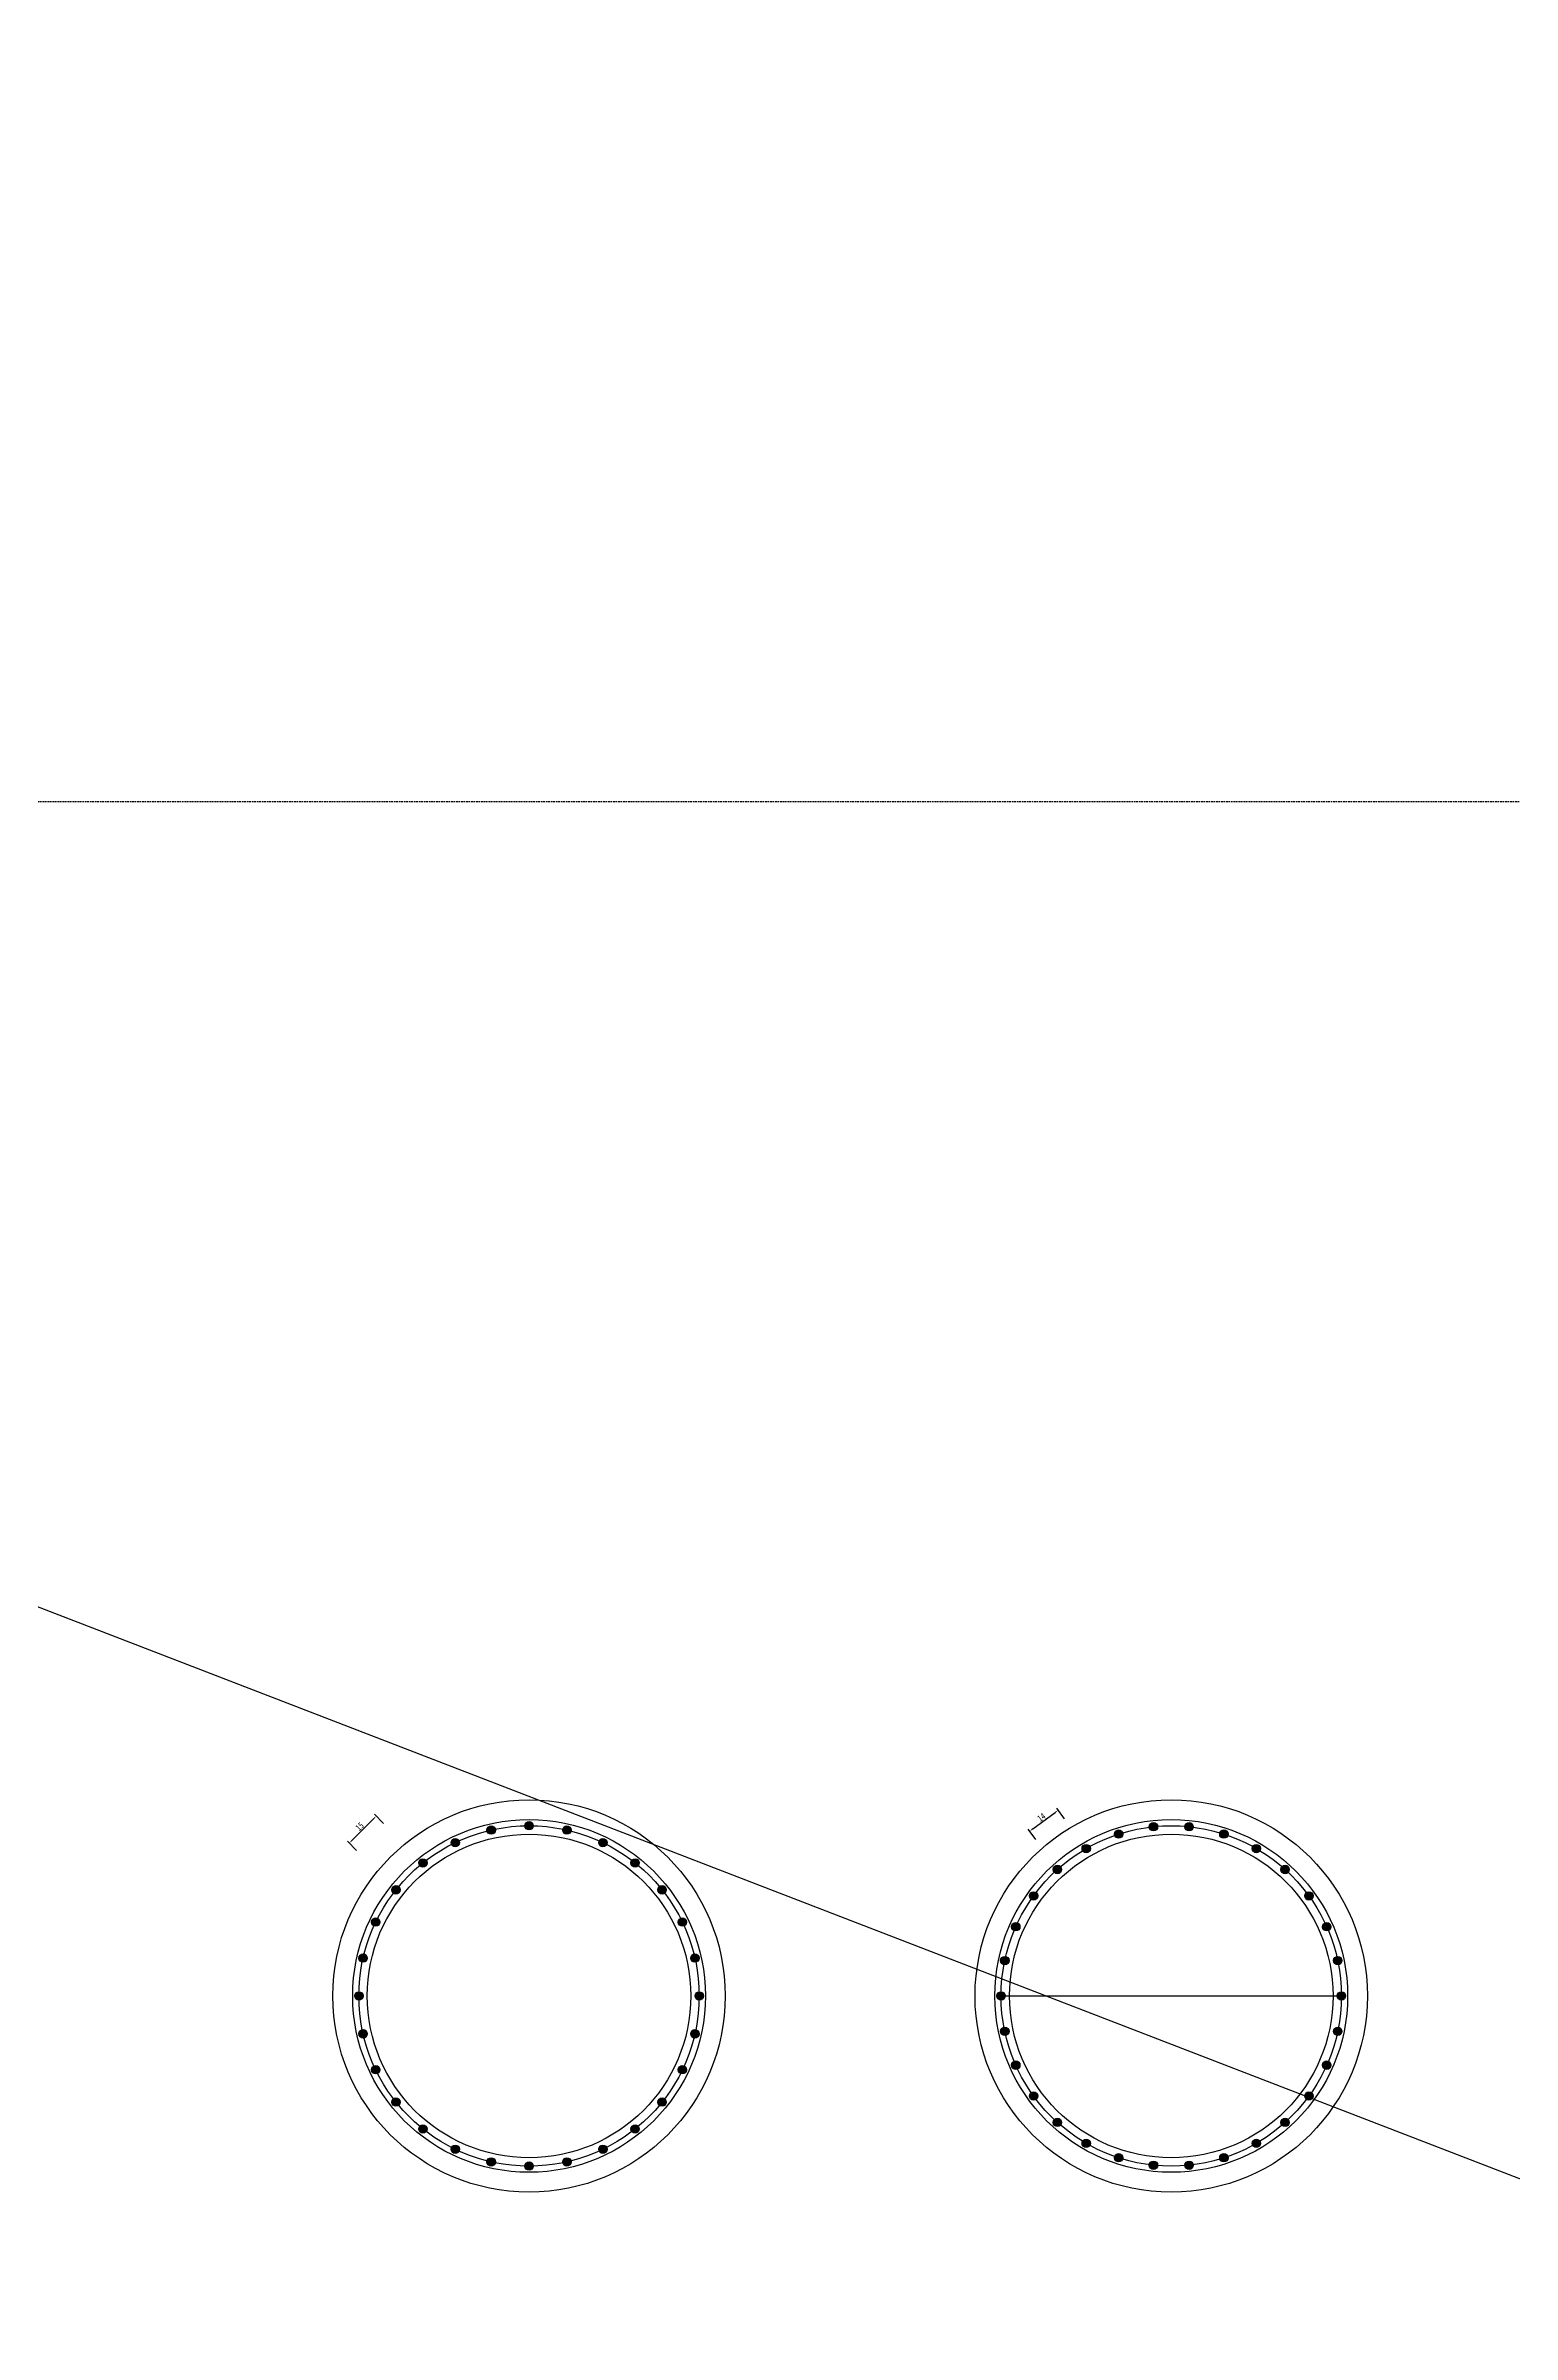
# Model space of a CAD drawing. Header units: millimetres. Extents: x 6150 to 57838, y -71710 to -30599.
# Drawn here: x 38347 to 43953, y -71710 to -62962 of the extents above; entities that cross this region are included whole.
import ezdxf

# ---------------------------------------------------------------- set-up
doc = ezdxf.new("R2010")
doc.units = ezdxf.units.MM
doc.linetypes.add('HIDDEN', pattern=[9.525, 6.35, -3.175])
doc.layers.get('Defpoints').update_dxf_attribs({"color": 8, "lineweight": 15})
doc.layers.add('1', color=1, linetype='Continuous', lineweight=30)
doc.layers.add('钢筋', color=1, linetype='Continuous', lineweight=30)
doc.styles.get("Standard").update_dxf_attribs({"font": '仿宋_GB2312.ttf', "width": 0.7})
doc.dimstyles.new('副本 1-150', dxfattribs={"dimscale": 0, "dimtxt": 2.5, "dimasz": 1.5, "dimexe": 1, "dimexo": 1, "dimgap": 0.4, "dimtad": 1, "dimdec": 0, "dimlfac": 0.1, "dimrnd": 0.1, "dimzin": 12, "dimdsep": 46, "dimtxsty": 'Standard', "dimcen": 2.5, "dimclrd": 256, "dimclre": 256, "dimclrt": 256, "dimadec": 4, "dimazin": 0, "dimtp": 2, "dimtm": 3, "dimtfac": 0.5, "dimtdec": 0, "dimtmove": 2, "dimatfit": 3, "dimfxl": 4, "dimfxlon": 1, "dimtvp": 0.7, "dimtolj": 1, "dimtzin": 12, "dimarcsym": 0})

# ---------------------------------------------------------------- blocks, each defined once
blk = doc.blocks.new('*D69')
at = {"lineweight": -2, "transparency": 16777216}
for p, q in [((39599.6, -69740.2), (39517.8, -69821.9)), ((39638.5, -69757.8), (39603.1, -69722.5)), ((39535.5, -69860.8), (39500.1, -69825.5))]:
    blk.add_line(p, q, dxfattribs=at)
at = {"transparency": 16777216}
for points in [[(39597.8, -69738.4), (39601.4, -69741.9), (39610.2, -69729.6)], [(39516, -69820.2), (39519.6, -69823.7), (39507.2, -69832.6)]]:
    blk.add_solid(points, dxfattribs=at)
at = {"layer": 'Defpoints', "color": 0, "transparency": 16777216}
for p in [(39507.2, -69832.6), (39788.9, -69908.2), (39685.9, -70011.2)]:
    blk.add_point(p, dxfattribs=at)
at = {"transparency": 16777216, "insert": (39547, -69769.4), "char_height": 25, "attachment_point": 5, "rotation": 45}
blk.add_mtext('\\A1;15', dxfattribs=at)
blk = doc.blocks.new('*D70')
at = {"lineweight": -2, "transparency": 16777216}
for p, q in [((42119.9, -69778), (42205.7, -69715.7)), ((42241.3, -69739.3), (42211.9, -69698.8)), ((42131.3, -69819.2), (42101.9, -69778.7))]:
    blk.add_line(p, q, dxfattribs=at)
at = {"transparency": 16777216}
for points in [[(42204.2, -69713.7), (42207.1, -69717.7), (42217.8, -69706.9)], [(42118.4, -69776), (42121.4, -69780), (42107.8, -69786.8)]]:
    blk.add_solid(points, dxfattribs=at)
at = {"layer": 'Defpoints', "color": 0, "transparency": 16777216}
for p in [(42217.8, -69706.9), (42324.3, -69853.5), (42214.2, -69933.4)]:
    blk.add_point(p, dxfattribs=at)
at = {"transparency": 16777216, "insert": (42153.1, -69733.5), "char_height": 25, "attachment_point": 5, "rotation": 36}
blk.add_mtext('\\A1;14', dxfattribs=at)

msp = doc.modelspace()

# ---------------------------------------------------------------- hatches: boundary and pattern name
at = {"linetype": 'HIDDEN'}
h = msp.add_hatch(color=1, dxfattribs=at)
h.dxf.hatch_style = 1
edge = h.paths.add_edge_path()
edge.add_ellipse((40049.71, -69782.61), major_axis=(16, 0), ratio=1, start_angle=0, end_angle=360)
h = msp.add_hatch(color=1, dxfattribs=at)
h.dxf.hatch_style = 1
edge = h.paths.add_edge_path()
edge.add_ellipse((40194.46, -69766.3), major_axis=(16, 0), ratio=1, start_angle=0, end_angle=360)
h = msp.add_hatch(color=1, dxfattribs=at)
h.dxf.hatch_style = 1
edge = h.paths.add_edge_path()
edge.add_ellipse((40339.21, -69782.61), major_axis=(16, 0), ratio=1, start_angle=0, end_angle=360)
h = msp.add_hatch(color=1, dxfattribs=at)
h.dxf.hatch_style = 1
edge = h.paths.add_edge_path()
edge.add_ellipse((42448.5, -69798.14), major_axis=(16, 0), ratio=1, start_angle=0, end_angle=360)
h = msp.add_hatch(color=1, dxfattribs=at)
h.dxf.hatch_style = 1
edge = h.paths.add_edge_path()
edge.add_ellipse((42581.52, -69769.87), major_axis=(16, 0), ratio=1, start_angle=0, end_angle=360)
h = msp.add_hatch(color=1, dxfattribs=at)
h.dxf.hatch_style = 1
edge = h.paths.add_edge_path()
edge.add_ellipse((42717.51, -69769.87), major_axis=(16, 0), ratio=1, start_angle=0, end_angle=360)
h = msp.add_hatch(color=1, dxfattribs=at)
h.dxf.hatch_style = 1
edge = h.paths.add_edge_path()
edge.add_ellipse((42850.53, -69798.14), major_axis=(16, 0), ratio=1, start_angle=0, end_angle=360)
h = msp.add_hatch(color=1, dxfattribs=at)
h.dxf.hatch_style = 1
edge = h.paths.add_edge_path()
edge.add_ellipse((39788.88, -69908.22), major_axis=(16, 0), ratio=1, start_angle=0, end_angle=360)
h = msp.add_hatch(color=1, dxfattribs=at)
h.dxf.hatch_style = 1
edge = h.paths.add_edge_path()
edge.add_ellipse((39912.22, -69830.72), major_axis=(16, 0), ratio=1, start_angle=0, end_angle=360)
h = msp.add_hatch(color=1, dxfattribs=at)
h.dxf.hatch_style = 1
edge = h.paths.add_edge_path()
edge.add_ellipse((40476.7, -69830.72), major_axis=(16, 0), ratio=1, start_angle=0, end_angle=360)
h = msp.add_hatch(color=1, dxfattribs=at)
h.dxf.hatch_style = 1
edge = h.paths.add_edge_path()
edge.add_ellipse((40600.04, -69908.22), major_axis=(16, 0), ratio=1, start_angle=0, end_angle=360)
h = msp.add_hatch(color=1, dxfattribs=at)
h.dxf.hatch_style = 1
edge = h.paths.add_edge_path()
edge.add_ellipse((42324.27, -69853.45), major_axis=(16, 0), ratio=1, start_angle=0, end_angle=360)
h = msp.add_hatch(color=1, dxfattribs=at)
h.dxf.hatch_style = 1
edge = h.paths.add_edge_path()
edge.add_ellipse((42974.77, -69853.45), major_axis=(16, 0), ratio=1, start_angle=0, end_angle=360)
h = msp.add_hatch(color=1, dxfattribs=at)
h.dxf.hatch_style = 1
edge = h.paths.add_edge_path()
edge.add_ellipse((42214.25, -69933.39), major_axis=(16, 0), ratio=1, start_angle=0, end_angle=360)
h = msp.add_hatch(color=1, dxfattribs=at)
h.dxf.hatch_style = 1
edge = h.paths.add_edge_path()
edge.add_ellipse((43084.79, -69933.39), major_axis=(16, 0), ratio=1, start_angle=0, end_angle=360)
h = msp.add_hatch(color=1, dxfattribs=at)
h.dxf.hatch_style = 1
edge = h.paths.add_edge_path()
edge.add_ellipse((39685.88, -70011.22), major_axis=(16, 0), ratio=1, start_angle=0, end_angle=360)
h = msp.add_hatch(color=1, dxfattribs=at)
h.dxf.hatch_style = 1
edge = h.paths.add_edge_path()
edge.add_ellipse((40703.04, -70011.22), major_axis=(16, 0), ratio=1, start_angle=0, end_angle=360)
h = msp.add_hatch(color=1, dxfattribs=at)
h.dxf.hatch_style = 1
edge = h.paths.add_edge_path()
edge.add_ellipse((42123.25, -70034.45), major_axis=(16, 0), ratio=1, start_angle=0, end_angle=360)
h = msp.add_hatch(color=1, dxfattribs=at)
h.dxf.hatch_style = 1
edge = h.paths.add_edge_path()
edge.add_ellipse((43175.78, -70034.45), major_axis=(16, 0), ratio=1, start_angle=0, end_angle=360)
h = msp.add_hatch(color=1, dxfattribs=at)
h.dxf.hatch_style = 1
edge = h.paths.add_edge_path()
edge.add_ellipse((39608.38, -70134.56), major_axis=(16, 0), ratio=1, start_angle=0, end_angle=360)
h = msp.add_hatch(color=1, dxfattribs=at)
h.dxf.hatch_style = 1
edge = h.paths.add_edge_path()
edge.add_ellipse((40780.54, -70134.56), major_axis=(16, 0), ratio=1, start_angle=0, end_angle=360)
h = msp.add_hatch(color=1, dxfattribs=at)
h.dxf.hatch_style = 1
edge = h.paths.add_edge_path()
edge.add_ellipse((42055.26, -70152.22), major_axis=(16, 0), ratio=1, start_angle=0, end_angle=360)
h = msp.add_hatch(color=1, dxfattribs=at)
h.dxf.hatch_style = 1
edge = h.paths.add_edge_path()
edge.add_ellipse((43243.78, -70152.22), major_axis=(16, 0), ratio=1, start_angle=0, end_angle=360)
h = msp.add_hatch(color=1, dxfattribs=at)
h.dxf.hatch_style = 1
edge = h.paths.add_edge_path()
edge.add_ellipse((39560.27, -70272.05), major_axis=(16, 0), ratio=1, start_angle=0, end_angle=360)
h = msp.add_hatch(color=1, dxfattribs=at)
h.dxf.hatch_style = 1
edge = h.paths.add_edge_path()
edge.add_ellipse((40828.65, -70272.05), major_axis=(16, 0), ratio=1, start_angle=0, end_angle=360)
h = msp.add_hatch(color=1, dxfattribs=at)
h.dxf.hatch_style = 1
edge = h.paths.add_edge_path()
edge.add_ellipse((42013.23, -70281.56), major_axis=(16, 0), ratio=1, start_angle=0, end_angle=360)
h = msp.add_hatch(color=1, dxfattribs=at)
h.dxf.hatch_style = 1
edge = h.paths.add_edge_path()
edge.add_ellipse((43285.8, -70281.56), major_axis=(16, 0), ratio=1, start_angle=0, end_angle=360)
h = msp.add_hatch(color=1, dxfattribs=at)
h.dxf.hatch_style = 1
edge = h.paths.add_edge_path()
edge.add_ellipse((39543.96, -70416.8), major_axis=(16, 0), ratio=1, start_angle=0, end_angle=360)
h = msp.add_hatch(color=1, dxfattribs=at)
h.dxf.hatch_style = 1
edge = h.paths.add_edge_path()
edge.add_ellipse((40844.96, -70416.8), major_axis=(16, 0), ratio=1, start_angle=0, end_angle=360)
h = msp.add_hatch(color=1, dxfattribs=at)
h.dxf.hatch_style = 1
edge = h.paths.add_edge_path()
edge.add_ellipse((41999.02, -70416.8), major_axis=(16, 0), ratio=1, start_angle=0, end_angle=360)
h = msp.add_hatch(color=1, dxfattribs=at)
h.dxf.hatch_style = 1
edge = h.paths.add_edge_path()
edge.add_ellipse((43300.02, -70416.8), major_axis=(16, 0), ratio=1, start_angle=0, end_angle=360)
h = msp.add_hatch(color=1, dxfattribs=at)
h.dxf.hatch_style = 1
edge = h.paths.add_edge_path()
edge.add_ellipse((43300.02, -70416.8), major_axis=(16, 0), ratio=1, start_angle=0, end_angle=360)
h = msp.add_hatch(color=1, dxfattribs=at)
h.dxf.hatch_style = 1
edge = h.paths.add_edge_path()
edge.add_ellipse((39560.27, -70561.55), major_axis=(16, 0), ratio=1, start_angle=0, end_angle=360)
h = msp.add_hatch(color=1, dxfattribs=at)
h.dxf.hatch_style = 1
edge = h.paths.add_edge_path()
edge.add_ellipse((40828.65, -70561.55), major_axis=(16, 0), ratio=1, start_angle=0, end_angle=360)
h = msp.add_hatch(color=1, dxfattribs=at)
h.dxf.hatch_style = 1
edge = h.paths.add_edge_path()
edge.add_ellipse((42013.23, -70552.05), major_axis=(16, 0), ratio=1, start_angle=0, end_angle=360)
h = msp.add_hatch(color=1, dxfattribs=at)
h.dxf.hatch_style = 1
edge = h.paths.add_edge_path()
edge.add_ellipse((43285.8, -70552.05), major_axis=(16, 0), ratio=1, start_angle=0, end_angle=360)
h = msp.add_hatch(color=1, dxfattribs=at)
h.dxf.hatch_style = 1
edge = h.paths.add_edge_path()
edge.add_ellipse((42055.26, -70681.39), major_axis=(16, 0), ratio=1, start_angle=0, end_angle=360)
h = msp.add_hatch(color=1, dxfattribs=at)
h.dxf.hatch_style = 1
edge = h.paths.add_edge_path()
edge.add_ellipse((43243.78, -70681.39), major_axis=(16, 0), ratio=1, start_angle=0, end_angle=360)
h = msp.add_hatch(color=1, dxfattribs=at)
h.dxf.hatch_style = 1
edge = h.paths.add_edge_path()
edge.add_ellipse((39608.38, -70699.05), major_axis=(16, 0), ratio=1, start_angle=0, end_angle=360)
h = msp.add_hatch(color=1, dxfattribs=at)
h.dxf.hatch_style = 1
edge = h.paths.add_edge_path()
edge.add_ellipse((40780.54, -70699.05), major_axis=(16, 0), ratio=1, start_angle=0, end_angle=360)
h = msp.add_hatch(color=1, dxfattribs=at)
h.dxf.hatch_style = 1
edge = h.paths.add_edge_path()
edge.add_ellipse((39685.88, -70822.38), major_axis=(16, 0), ratio=1, start_angle=0, end_angle=360)
h = msp.add_hatch(color=1, dxfattribs=at)
h.dxf.hatch_style = 1
edge = h.paths.add_edge_path()
edge.add_ellipse((40703.04, -70822.38), major_axis=(16, 0), ratio=1, start_angle=0, end_angle=360)
h = msp.add_hatch(color=1, dxfattribs=at)
h.dxf.hatch_style = 1
edge = h.paths.add_edge_path()
edge.add_ellipse((42123.25, -70799.16), major_axis=(16, 0), ratio=1, start_angle=0, end_angle=360)
h = msp.add_hatch(color=1, dxfattribs=at)
h.dxf.hatch_style = 1
edge = h.paths.add_edge_path()
edge.add_ellipse((43175.78, -70799.16), major_axis=(16, 0), ratio=1, start_angle=0, end_angle=360)
h = msp.add_hatch(color=1, dxfattribs=at)
h.dxf.hatch_style = 1
edge = h.paths.add_edge_path()
edge.add_ellipse((39788.88, -70925.39), major_axis=(16, 0), ratio=1, start_angle=0, end_angle=360)
h = msp.add_hatch(color=1, dxfattribs=at)
h.dxf.hatch_style = 1
edge = h.paths.add_edge_path()
edge.add_ellipse((40600.04, -70925.39), major_axis=(16, 0), ratio=1, start_angle=0, end_angle=360)
h = msp.add_hatch(color=1, dxfattribs=at)
h.dxf.hatch_style = 1
edge = h.paths.add_edge_path()
edge.add_ellipse((42214.25, -70900.22), major_axis=(16, 0), ratio=1, start_angle=0, end_angle=360)
h = msp.add_hatch(color=1, dxfattribs=at)
h.dxf.hatch_style = 1
edge = h.paths.add_edge_path()
edge.add_ellipse((43084.79, -70900.22), major_axis=(16, 0), ratio=1, start_angle=0, end_angle=360)
h = msp.add_hatch(color=1, dxfattribs=at)
h.dxf.hatch_style = 1
edge = h.paths.add_edge_path()
edge.add_ellipse((39912.22, -71002.88), major_axis=(16, 0), ratio=1, start_angle=0, end_angle=360)
h = msp.add_hatch(color=1, dxfattribs=at)
h.dxf.hatch_style = 1
edge = h.paths.add_edge_path()
edge.add_ellipse((40476.7, -71002.88), major_axis=(16, 0), ratio=1, start_angle=0, end_angle=360)
h = msp.add_hatch(color=1, dxfattribs=at)
h.dxf.hatch_style = 1
edge = h.paths.add_edge_path()
edge.add_ellipse((42324.27, -70980.15), major_axis=(16, 0), ratio=1, start_angle=0, end_angle=360)
h = msp.add_hatch(color=1, dxfattribs=at)
h.dxf.hatch_style = 1
edge = h.paths.add_edge_path()
edge.add_ellipse((42448.5, -71035.47), major_axis=(16, 0), ratio=1, start_angle=0, end_angle=360)
h = msp.add_hatch(color=1, dxfattribs=at)
h.dxf.hatch_style = 1
edge = h.paths.add_edge_path()
edge.add_ellipse((42850.53, -71035.47), major_axis=(16, 0), ratio=1, start_angle=0, end_angle=360)
h = msp.add_hatch(color=1, dxfattribs=at)
h.dxf.hatch_style = 1
edge = h.paths.add_edge_path()
edge.add_ellipse((42974.77, -70980.15), major_axis=(16, 0), ratio=1, start_angle=0, end_angle=360)
h = msp.add_hatch(color=1, dxfattribs=at)
h.dxf.hatch_style = 1
edge = h.paths.add_edge_path()
edge.add_ellipse((40049.71, -71050.99), major_axis=(16, 0), ratio=1, start_angle=0, end_angle=360)
h = msp.add_hatch(color=1, dxfattribs=at)
h.dxf.hatch_style = 1
edge = h.paths.add_edge_path()
edge.add_ellipse((40194.46, -71067.3), major_axis=(16, 0), ratio=1, start_angle=0, end_angle=360)
h = msp.add_hatch(color=1, dxfattribs=at)
h.dxf.hatch_style = 1
edge = h.paths.add_edge_path()
edge.add_ellipse((40339.21, -71050.99), major_axis=(16, 0), ratio=1, start_angle=0, end_angle=360)
h = msp.add_hatch(color=1, dxfattribs=at)
h.dxf.hatch_style = 1
edge = h.paths.add_edge_path()
edge.add_ellipse((42581.52, -71063.74), major_axis=(16, 0), ratio=1, start_angle=0, end_angle=360)
h = msp.add_hatch(color=1, dxfattribs=at)
h.dxf.hatch_style = 1
edge = h.paths.add_edge_path()
edge.add_ellipse((42717.51, -71063.74), major_axis=(16, 0), ratio=1, start_angle=0, end_angle=360)

# ---------------------------------------------------------------- linework, layer by layer
for p, q in [((34044.25, -67280.35), (45521.65, -71709.86)), ((41999.02, -70416.8), (43300.02, -70416.8))]:
    msp.add_line(p, q)
msp.add_lwpolyline([(32034.53, -50895.02), (57838.47, -50895.02), (57838.47, -65851.99), (32034.53, -65851.99)], close=True, dxfattribs=at)
for centre, radius in [((40194.46, -70416.8), 750), ((42649.52, -70416.8), 750), ((40194.46, -70416.8), 650.5), ((42649.52, -70416.8), 650.5)]:
    msp.add_circle(centre, radius)
at = {"layer": '1'}
for centre in [(40049.71, -69782.61), (40194.46, -69766.3), (40339.21, -69782.61), (42448.5, -69798.14), (42581.52, -69769.87), (42717.51, -69769.87), (42850.53, -69798.14), (39788.88, -69908.22), (39912.22, -69830.72), (40476.7, -69830.72), (40600.04, -69908.22), (42324.27, -69853.45), (42974.77, -69853.45), (42214.25, -69933.39), (43084.79, -69933.39), (39685.88, -70011.22), (40703.04, -70011.22), (42123.25, -70034.45), (43175.78, -70034.45), (39608.38, -70134.56), (40780.54, -70134.56), (42055.26, -70152.22), (43243.78, -70152.22), (39560.27, -70272.05), (40828.65, -70272.05), (42013.23, -70281.56), (43285.8, -70281.56), (39543.96, -70416.8), (40844.96, -70416.8), (41999.02, -70416.8), (43300.02, -70416.8), (43300.02, -70416.8), (39560.27, -70561.55), (40828.65, -70561.55), (42013.23, -70552.05), (43285.8, -70552.05), (42055.26, -70681.39), (43243.78, -70681.39), (39608.38, -70699.05), (40780.54, -70699.05), (39685.88, -70822.38), (40703.04, -70822.38), (42123.25, -70799.16), (43175.78, -70799.16), (39788.88, -70925.39), (40600.04, -70925.39), (42214.25, -70900.22), (43084.79, -70900.22), (39912.22, -71002.88), (40476.7, -71002.88), (42324.27, -70980.15), (42448.5, -71035.47), (42850.53, -71035.47), (42974.77, -70980.15), (40049.71, -71050.99), (40194.46, -71067.3), (40339.21, -71050.99), (42581.52, -71063.74), (42717.51, -71063.74)]:
    msp.add_circle(centre, 16, dxfattribs=at)
at = {"layer": '钢筋'}
for centre, radius in [((40194.46, -70416.8), 674.2), ((40194.46, -70416.8), 618.4), ((42649.52, -70416.8), 674.2), ((42649.52, -70416.8), 618.4)]:
    msp.add_circle(centre, radius, dxfattribs=at)

# ---------------------------------------------------------------- dimensions: what is measured, and where the dimension line sits
for p1, p2, distance, picture, middle in [((42214.25, -69933.39), (42324.27, -69853.45), 181.15, '*D70', (42153.08, -69733.52)), ((39788.88, -69908.22), (39685.88, -70011.22), -252.68, '*D69', (39547.04, -69769.39))]:
    dim = msp.add_aligned_dim(p1=p1, p2=p2, distance=distance, dimstyle='副本 1-150', override={"dimscale": 10})
    dim.commit()
    dim.dimension.update_dxf_attribs({"geometry": picture, "text_midpoint": middle})

doc.saveas('drawing.dxf')
